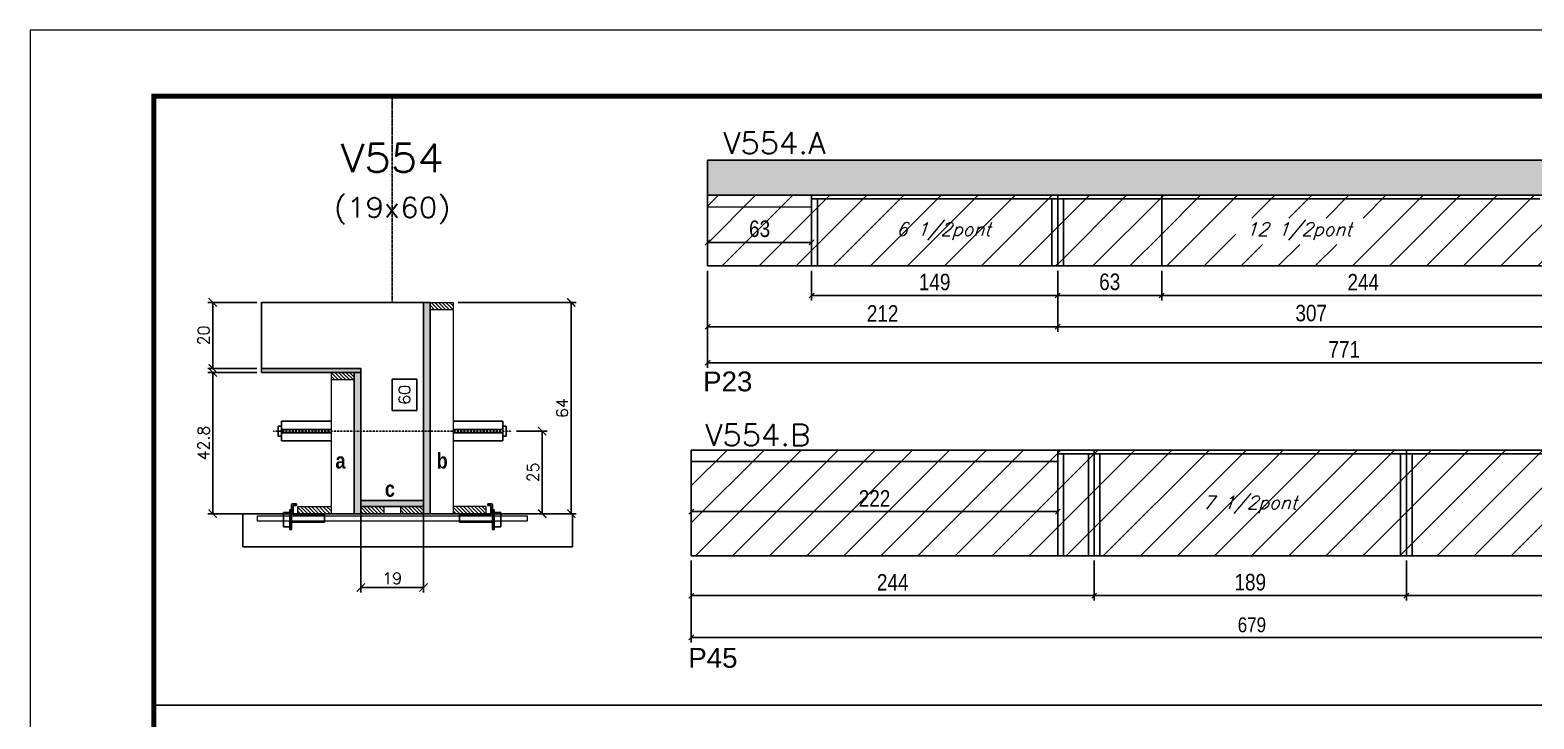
# Model space of a CAD drawing. Extents: x -21493 to -15213, y -12134 to 11887.
# Drawn here: x -16738 to -15828, y -2313 to -1896 of the extents above; entities that cross this region are included whole.
import ezdxf
from ezdxf.enums import TextEntityAlignment as Align

# ---------------------------------------------------------------- set-up
doc = ezdxf.new("R2010")
doc.units = 0
doc.linetypes.add('DASHED', pattern=[0.75, 0.5, -0.25])
doc.linetypes.add('HIDDEN', pattern=[0.375, 0.25, -0.125])
for name, color, linetype in [('5', 5, 'Continuous'), ('barrote', 251, 'Continuous'), ('COTA', 241, 'Continuous'), ('Cota Seção (2x)', 4, 'Continuous'), ('detalhes', 4, 'Continuous'), ('Painéis', 200, 'Continuous'), ('presilha', 1, 'Continuous'), ('Reaproveitamento', 251, 'Continuous'), ('SARR_2.2x7', 40, 'Continuous'), ('SARR_3.5x7', 81, 'Continuous'), ('TENSOR', 3, 'Continuous'), ('texto', 7, 'Continuous'), ('Texto de Titulo', 7, 'Continuous'), ('Texto Qtd Sarr', 242, 'Continuous')]:
    doc.layers.add(name, color=color, linetype=linetype)
for name, color, linetype, lineweight in [('CONCRETO', 251, 'Continuous', 25), ('Folhas', 255, 'Continuous', 9), ('Hachura', 251, 'Continuous', 9), ('Madeira', 126, 'Continuous', 18), ('Sarr 2.2x7', 40, 'Continuous', 9), ('SARRAFO DE PRESSAO', 251, 'DASHED', 9), ('SCO-___-LAJ', 2, 'Continuous', 0), ('Texto Seção', 7, 'Continuous', 15)]:
    doc.layers.add(name, color=color, linetype=linetype, lineweight=lineweight)
doc.styles.add('COTA TECNICA', font='techl___.ttf', dxfattribs={"height": 10})
doc.styles.add('COTA TECNICA-50', font='techl___.ttf', dxfattribs={"height": 9})
doc.styles.add('REGUA-120', font='ROMANS.shx', dxfattribs={"height": 15})
doc.styles.add('Romans', font='romans.shx')
doc.styles.get("Standard").update_dxf_attribs({"font": 'arial.ttf'})
doc.styles.add('TECNICA', font='techb___.ttf', dxfattribs={"height": 10})
doc.dimstyles.new('COTA PAINEL-50', dxfattribs={"dimtxt": 9, "dimasz": 3, "dimexe": 3, "dimexo": 3, "dimgap": 3, "dimtad": 1, "dimdec": 1, "dimzin": 12, "dimdsep": 46, "dimtxsty": 'COTA TECNICA-50', "dimblk1": 'OBLIQUE', "dimblk2": 'OBLIQUE', "dimsah": 1, "dimcen": 0.9, "dimclrd": 4, "dimclre": 4, "dimclrt": 240, "dimadec": 1, "dimazin": 3, "dimtfac": 1, "dimtdec": 1, "dimtmove": 0, "dimatfit": 3, "dimfxl": 1, "dimtolj": 1, "dimtzin": 12, "dimarcsym": 0})
doc.dimstyles.new('Cota Seção (2x)', dxfattribs={"dimtxt": 7, "dimasz": 5, "dimexe": 3, "dimexo": 3, "dimgap": 2, "dimtad": 3, "dimdec": 1, "dimlfac": 0.5, "dimzin": 12, "dimdsep": 46, "dimtxsty": 'Romans', "dimblk": 'ARCHTICK', "dimcen": 0, "dimclrd": 4, "dimclre": 4, "dimclrt": 1, "dimadec": 1, "dimazin": 3, "dimtfac": 1, "dimtdec": 1, "dimtmove": 0, "dimatfit": 3, "dimldrblk": 'OBLIQUE', "dimfxl": 1, "dimtolj": 1, "dimtzin": 12, "dimarcsym": 0})
doc.dimstyles.new('Cota Seção interna', dxfattribs={"dimtxt": 7, "dimasz": 6, "dimexe": 0.18, "dimexo": 2, "dimgap": -4, "dimtad": 3, "dimdec": 1, "dimlfac": 0.5, "dimzin": 12, "dimdsep": 46, "dimtxsty": 'Romans', "dimblk": 'ARCHTICK', "dimcen": 0.09, "dimse1": 1, "dimse2": 1, "dimsd1": 1, "dimsd2": 1, "dimclrd": 180, "dimclre": 5, "dimclrt": 1, "dimadec": 0, "dimazin": 3, "dimtfac": 1, "dimtdec": 1, "dimtofl": 0, "dimtmove": 0, "dimatfit": 3, "dimldrblk": 'ARCHTICK', "dimfxl": 1, "dimtolj": 1, "dimtzin": 0, "dimarcsym": 0})
doc.dimstyles.new('PAINEL', dxfattribs={"dimtxt": 10, "dimasz": 3, "dimexe": 3, "dimexo": 3, "dimgap": 3, "dimtad": 1, "dimdec": 1, "dimzin": 12, "dimdsep": 46, "dimtxsty": 'COTA TECNICA', "dimblk1": 'OBLIQUE', "dimblk2": 'OBLIQUE', "dimsah": 1, "dimcen": 0.9, "dimclrd": 4, "dimclre": 4, "dimclrt": 240, "dimadec": 1, "dimazin": 3, "dimtfac": 1, "dimtdec": 1, "dimtmove": 0, "dimatfit": 3, "dimfxl": 1, "dimtolj": 1, "dimtzin": 12, "dimarcsym": 0})
pattern_1 = [(315, (6418.4356, -10418.3109), (1.12253202, 1.12253202), [])]
pattern_2 = [(45, (-147508.186, -33681.225), (-11.2253202, 11.2253202), [])]
pattern_3 = [(45, (-147486.087, -33661.422), (-11.2253202, 11.2253202), [])]

# ---------------------------------------------------------------- blocks, each defined once
blk = doc.blocks.new('_ArchTick')
at = {"color": 0, "linetype": 'ByBlock', "const_width": 0.15}
blk.add_lwpolyline([(-0.5, -0.5), (0.5, 0.5)], dxfattribs=at)
blk = doc.blocks.new('*D484')
at = {"layer": 'COTA', "color": 4, "lineweight": -2, "transparency": 16777216}
for p, q in [((-16601.18, -2103.07), (-16630.83, -2103.07)), ((-16627.83, -2188.67), (-16627.83, -2103.07)), ((-16579.18, -2188.67), (-16630.83, -2188.67))]:
    blk.add_line(p, q, dxfattribs=at)
at = {"layer": 'Defpoints', "color": 0, "transparency": 16777216}
for p in [(-16627.83, -2103.07), (-16598.18, -2103.07), (-16576.18, -2188.67)]:
    blk.add_point(p, dxfattribs=at)
at = {"layer": 'COTA', "color": 4, "lineweight": -2, "transparency": 16777216, "xscale": 5, "yscale": 5, "zscale": 5}
for p, rotation in [((-16627.83, -2103.07), 90), ((-16627.83, -2188.67), 270)]:
    blk.add_blockref('_ArchTick', p, dxfattribs=dict(at, rotation=rotation))
at = {"layer": 'COTA', "color": 1, "transparency": 16777216, "insert": (-16633.33, -2145.87), "char_height": 7, "attachment_point": 5, "rotation": 90, "style": 'Romans'}
blk.add_mtext('\\A1;42.8', dxfattribs=at)
blk = doc.blocks.new('_Oblique')
at = {"color": 0, "linetype": 'ByBlock', "lineweight": -2}
blk.add_line((-0.5, -0.5), (0.5, 0.5), dxfattribs=at)
blk = doc.blocks.new('*D485')
at = {"layer": 'COTA', "color": 4, "lineweight": -2, "transparency": 16777216}
for p, q in [((-16601.18, -2060.67), (-16630.83, -2060.67)), ((-16627.83, -2060.67), (-16627.83, -2100.67)), ((-16601.18, -2100.67), (-16630.83, -2100.67))]:
    blk.add_line(p, q, dxfattribs=at)
at = {"layer": 'Defpoints', "color": 0, "transparency": 16777216}
for p in [(-16598.18, -2060.67), (-16627.83, -2100.67), (-16598.18, -2100.67)]:
    blk.add_point(p, dxfattribs=at)
at = {"layer": 'COTA', "color": 4, "lineweight": -2, "transparency": 16777216, "xscale": 5, "yscale": 5, "zscale": 5}
for p, rotation in [((-16627.83, -2060.67), 90), ((-16627.83, -2100.67), 270)]:
    blk.add_blockref('_ArchTick', p, dxfattribs=dict(at, rotation=rotation))
at = {"layer": 'COTA', "color": 1, "transparency": 16777216, "insert": (-16633.33, -2080.67), "char_height": 7, "attachment_point": 5, "rotation": 90, "style": 'Romans'}
blk.add_mtext('\\A1;20', dxfattribs=at)
blk = doc.blocks.new('*D486')
at = {"layer": 'COTA', "color": 4, "lineweight": -2, "transparency": 16777216}
for p, q in [((-16479.19, -2060.67), (-16407.71, -2060.67)), ((-16410.71, -2188.67), (-16410.71, -2060.67)), ((-16459.18, -2188.67), (-16407.71, -2188.67))]:
    blk.add_line(p, q, dxfattribs=at)
at = {"layer": 'Defpoints', "color": 0, "transparency": 16777216}
for p in [(-16482.19, -2060.67), (-16410.71, -2060.67), (-16462.18, -2188.67)]:
    blk.add_point(p, dxfattribs=at)
at = {"layer": 'COTA', "color": 4, "lineweight": -2, "transparency": 16777216, "xscale": 5, "yscale": 5, "zscale": 5}
for p, rotation in [((-16410.71, -2060.67), 90), ((-16410.71, -2188.67), 270)]:
    blk.add_blockref('_ArchTick', p, dxfattribs=dict(at, rotation=rotation))
at = {"layer": 'COTA', "color": 1, "transparency": 16777216, "insert": (-16416.21, -2124.67), "char_height": 7, "attachment_point": 5, "rotation": 90, "style": 'Romans'}
blk.add_mtext('\\A1;64', dxfattribs=at)
blk = doc.blocks.new('*D487')
at = {"layer": 'Cota Seção (2x)', "color": 180, "lineweight": -2, "transparency": 16777216}
for p, q in [((-16504.18, -2107.17), (-16519.18, -2107.17)), ((-16519.18, -2107.17), (-16519.18, -2126.17)), ((-16504.18, -2126.17), (-16504.18, -2107.17)), ((-16519.18, -2126.17), (-16504.18, -2126.17))]:
    blk.add_line(p, q, dxfattribs=at)
at = {"layer": 'Defpoints', "color": 0, "transparency": 16777216}
for p in [(-16500.19, -2060.67), (-16500.18, -2060.67), (-16500.18, -2180.67)]:
    blk.add_point(p, dxfattribs=at)
at = {"layer": 'Cota Seção (2x)', "color": 1, "transparency": 16777216, "insert": (-16511.68, -2116.67), "char_height": 7, "attachment_point": 5, "rotation": 90, "style": 'Romans'}
blk.add_mtext('\\A1;60', dxfattribs=at)
blk = doc.blocks.new('titulo1')
at = {"layer": 'Defpoints', "color": 252, "linetype": 'HIDDEN', "ltscale": 2}
blk.add_line((0, 0), (0, 125), dxfattribs=at)
at = {"layer": 'Defpoints', "style": 'Romans', "oblique": 15}
blk.add_attdef('FOLHA', text='', height=10, dxfattribs=at).set_placement((0, 15.58), align=Align.MIDDLE_CENTER)
at = {"layer": 'Texto Qtd Sarr', "color": 3, "style": 'Romans', "oblique": 15}
for tag, height, p in [('TITULO', 17, (0, 71.45)), ('SEÇÃO', 12, (0, 41.55))]:
    blk.add_attdef(tag, text='', height=height, dxfattribs=at).set_placement(p, align=Align.MIDDLE_CENTER)
blk = doc.blocks.new('PRESILHA METÁLICA 1')
at = {"layer": 'presilha'}
for p, q in [((6, 15.5), (7.5, 15.5)), ((6, -2.5), (6, 15.5)), ((7.5, 10.6), (7.5, 19.9)), ((7.5, 15.5), (7.5, -2.5)), ((12, 21), (8.6, 21)), ((9, 11.6), (9, 18.9)), ((12, 19.5), (9.6, 19.5)), ((12, 21), (12, 19.5)), ((0, 13), (6, 13)), ((0, 13), (0, 0)), ((6, 0), (0, 0)), ((6, 13), (6, 0)), ((37.5, 4.1), (7.5, 4.1)), ((37.5, 11), (9.6, 11)), ((37.5, 11), (37.5, 4.1)), ((7.5, -2.5), (6, -2.5))]:
    blk.add_line(p, q, dxfattribs=at)
for centre, radius, start, end in [((8.6, 19.9), 1.14, 90, 180), ((9.6, 18.9), 0.57, 90, 180), ((9.6, 11.6), 0.57, 180, 270)]:
    blk.add_arc(centre, radius, start, end, dxfattribs=at)
blk = doc.blocks.new('*D488')
at = {"layer": 'COTA', "color": 4, "lineweight": -2, "transparency": 16777216}
for p, q in [((-16538.18, -2187.27), (-16538.18, -2236.39)), ((-16500.18, -2187.27), (-16500.18, -2236.39)), ((-16538.18, -2233.39), (-16500.18, -2233.39))]:
    blk.add_line(p, q, dxfattribs=at)
at = {"layer": 'Defpoints', "color": 0, "transparency": 16777216}
for p in [(-16538.18, -2184.27), (-16500.18, -2184.27), (-16500.18, -2233.39)]:
    blk.add_point(p, dxfattribs=at)
at = {"layer": 'COTA', "color": 4, "lineweight": -2, "transparency": 16777216, "xscale": 5, "yscale": 5, "zscale": 5, "rotation": 180}
blk.add_blockref('_ArchTick', (-16538.18, -2233.39), dxfattribs=at)
at = {"layer": 'COTA', "color": 4, "lineweight": -2, "transparency": 16777216, "xscale": 5, "yscale": 5, "zscale": 5}
blk.add_blockref('_ArchTick', (-16500.18, -2233.39), dxfattribs=at)
at = {"layer": 'COTA', "color": 1, "transparency": 16777216, "insert": (-16519.18, -2227.89), "char_height": 7, "attachment_point": 5, "style": 'Romans'}
blk.add_mtext('\\A1;19', dxfattribs=at)
blk = doc.blocks.new('*D1081')
at = {"layer": 'COTA', "color": 4, "linetype": 'ByBlock', "lineweight": -2, "transparency": 16777216}
for p, q in [((-16328.18, -2041.59), (-16328.18, -2078.4)), ((-16116.18, -2041.59), (-16116.18, -2078.4)), ((-16328.18, -2075.4), (-16116.18, -2075.4))]:
    blk.add_line(p, q, dxfattribs=at)
at = {"layer": 'Defpoints', "color": 0, "linetype": 'ByBlock', "transparency": 16777216}
for p in [(-16328.18, -2038.59), (-16116.18, -2038.59), (-16116.18, -2075.4)]:
    blk.add_point(p, dxfattribs=at)
at = {"layer": 'COTA', "color": 4, "linetype": 'ByBlock', "lineweight": -2, "transparency": 16777216, "xscale": 3, "yscale": 3, "zscale": 3, "rotation": 180}
blk.add_blockref('_Oblique', (-16328.18, -2075.4), dxfattribs=at)
at = {"layer": 'COTA', "color": 4, "linetype": 'ByBlock', "lineweight": -2, "transparency": 16777216, "xscale": 3, "yscale": 3, "zscale": 3}
blk.add_blockref('_Oblique', (-16116.18, -2075.4), dxfattribs=at)
at = {"layer": 'COTA', "color": 240, "linetype": 'ByBlock', "transparency": 16777216, "insert": (-16222.18, -2067.34), "char_height": 10, "attachment_point": 5, "style": 'COTA TECNICA'}
blk.add_mtext('\\A1;212', dxfattribs=at)
blk = doc.blocks.new('*D489')
at = {"layer": 'COTA', "color": 4, "linetype": 'ByBlock', "lineweight": -2, "transparency": 16777216}
for p, q in [((-16116.18, -2041.59), (-16116.18, -2059.48)), ((-16053.16, -2041.59), (-16053.16, -2059.48)), ((-16116.18, -2056.48), (-16053.16, -2056.48))]:
    blk.add_line(p, q, dxfattribs=at)
at = {"layer": 'Defpoints', "color": 0, "linetype": 'ByBlock', "transparency": 16777216}
for p in [(-16116.18, -2038.59), (-16053.16, -2038.59), (-16053.16, -2056.48)]:
    blk.add_point(p, dxfattribs=at)
at = {"layer": 'COTA', "color": 4, "linetype": 'ByBlock', "lineweight": -2, "transparency": 16777216, "xscale": 3, "yscale": 3, "zscale": 3, "rotation": 180}
blk.add_blockref('_Oblique', (-16116.18, -2056.48), dxfattribs=at)
at = {"layer": 'COTA', "color": 4, "linetype": 'ByBlock', "lineweight": -2, "transparency": 16777216, "xscale": 3, "yscale": 3, "zscale": 3}
blk.add_blockref('_Oblique', (-16053.16, -2056.48), dxfattribs=at)
at = {"layer": 'COTA', "color": 240, "linetype": 'ByBlock', "transparency": 16777216, "insert": (-16084.67, -2048.26), "char_height": 10, "attachment_point": 5, "style": 'COTA TECNICA'}
blk.add_mtext('\\A1;63', dxfattribs=at)
blk = doc.blocks.new('*D490')
at = {"layer": 'COTA', "color": 4, "linetype": 'ByBlock', "lineweight": -2, "transparency": 16777216}
for p, q in [((-16053.16, -2041.59), (-16053.16, -2059.48)), ((-15809.16, -2041.59), (-15809.16, -2059.48)), ((-16053.16, -2056.48), (-15809.16, -2056.48))]:
    blk.add_line(p, q, dxfattribs=at)
at = {"layer": 'Defpoints', "color": 0, "linetype": 'ByBlock', "transparency": 16777216}
for p in [(-16053.16, -2038.59), (-15809.16, -2038.59), (-15809.16, -2056.48)]:
    blk.add_point(p, dxfattribs=at)
at = {"layer": 'COTA', "color": 4, "linetype": 'ByBlock', "lineweight": -2, "transparency": 16777216, "xscale": 3, "yscale": 3, "zscale": 3, "rotation": 180}
blk.add_blockref('_Oblique', (-16053.16, -2056.48), dxfattribs=at)
at = {"layer": 'COTA', "color": 4, "linetype": 'ByBlock', "lineweight": -2, "transparency": 16777216, "xscale": 3, "yscale": 3, "zscale": 3}
blk.add_blockref('_Oblique', (-15809.16, -2056.48), dxfattribs=at)
at = {"layer": 'COTA', "color": 240, "linetype": 'ByBlock', "transparency": 16777216, "insert": (-15931.16, -2048.41), "char_height": 10, "attachment_point": 5, "style": 'COTA TECNICA'}
blk.add_mtext('\\A1;244', dxfattribs=at)
blk = doc.blocks.new('*D491')
at = {"layer": 'COTA', "color": 4, "linetype": 'ByBlock', "lineweight": -2, "transparency": 16777216}
for p, q in [((-16338.08, -2217.13), (-16338.08, -2241.34)), ((-16094.08, -2217.13), (-16094.08, -2241.34)), ((-16338.08, -2238.34), (-16094.08, -2238.34))]:
    blk.add_line(p, q, dxfattribs=at)
at = {"layer": 'Defpoints', "color": 0, "linetype": 'ByBlock', "transparency": 16777216}
for p in [(-16338.08, -2214.13), (-16094.08, -2214.13), (-16094.08, -2238.34)]:
    blk.add_point(p, dxfattribs=at)
at = {"layer": 'COTA', "color": 4, "linetype": 'ByBlock', "lineweight": -2, "transparency": 16777216, "xscale": 3, "yscale": 3, "zscale": 3, "rotation": 180}
blk.add_blockref('_Oblique', (-16338.08, -2238.34), dxfattribs=at)
at = {"layer": 'COTA', "color": 4, "linetype": 'ByBlock', "lineweight": -2, "transparency": 16777216, "xscale": 3, "yscale": 3, "zscale": 3}
blk.add_blockref('_Oblique', (-16094.08, -2238.34), dxfattribs=at)
at = {"layer": 'COTA', "color": 240, "linetype": 'ByBlock', "transparency": 16777216, "insert": (-16216.08, -2230.26), "char_height": 10, "attachment_point": 5, "style": 'COTA TECNICA'}
blk.add_mtext('\\A1;244', dxfattribs=at)
blk = doc.blocks.new('*D492')
at = {"layer": 'COTA', "color": 4, "linetype": 'ByBlock', "lineweight": -2, "transparency": 16777216}
for p, q in [((-16094.08, -2217.13), (-16094.08, -2241.34)), ((-15905.06, -2217.13), (-15905.06, -2241.34)), ((-16094.08, -2238.34), (-15905.06, -2238.34))]:
    blk.add_line(p, q, dxfattribs=at)
at = {"layer": 'Defpoints', "color": 0, "linetype": 'ByBlock', "transparency": 16777216}
for p in [(-16094.08, -2214.13), (-15905.06, -2214.13), (-15905.06, -2238.34)]:
    blk.add_point(p, dxfattribs=at)
at = {"layer": 'COTA', "color": 4, "linetype": 'ByBlock', "lineweight": -2, "transparency": 16777216, "xscale": 3, "yscale": 3, "zscale": 3, "rotation": 180}
blk.add_blockref('_Oblique', (-16094.08, -2238.34), dxfattribs=at)
at = {"layer": 'COTA', "color": 4, "linetype": 'ByBlock', "lineweight": -2, "transparency": 16777216, "xscale": 3, "yscale": 3, "zscale": 3}
blk.add_blockref('_Oblique', (-15905.06, -2238.34), dxfattribs=at)
at = {"layer": 'COTA', "color": 240, "linetype": 'ByBlock', "transparency": 16777216, "insert": (-15999.57, -2230.23), "char_height": 10, "attachment_point": 5, "style": 'COTA TECNICA'}
blk.add_mtext('\\A1;189', dxfattribs=at)
blk = doc.blocks.new('*D1083')
at = {"layer": 'COTA', "color": 4, "linetype": 'ByBlock', "lineweight": -2, "transparency": 16777216}
for p, q in [((-15905.06, -2217.13), (-15905.06, -2241.34)), ((-15659.06, -2217.13), (-15659.06, -2241.34)), ((-15905.06, -2238.34), (-15659.06, -2238.34))]:
    blk.add_line(p, q, dxfattribs=at)
at = {"layer": 'Defpoints', "color": 0, "linetype": 'ByBlock', "transparency": 16777216}
for p in [(-15905.06, -2214.13), (-15659.06, -2214.13), (-15659.06, -2238.34)]:
    blk.add_point(p, dxfattribs=at)
at = {"layer": 'COTA', "color": 4, "linetype": 'ByBlock', "lineweight": -2, "transparency": 16777216, "xscale": 3, "yscale": 3, "zscale": 3, "rotation": 180}
blk.add_blockref('_Oblique', (-15905.06, -2238.34), dxfattribs=at)
at = {"layer": 'COTA', "color": 4, "linetype": 'ByBlock', "lineweight": -2, "transparency": 16777216, "xscale": 3, "yscale": 3, "zscale": 3}
blk.add_blockref('_Oblique', (-15659.06, -2238.34), dxfattribs=at)
at = {"layer": 'COTA', "color": 240, "linetype": 'ByBlock', "transparency": 16777216, "insert": (-15782.06, -2230.23), "char_height": 10, "attachment_point": 5, "style": 'COTA TECNICA'}
blk.add_mtext('\\A1;246', dxfattribs=at)
blk = doc.blocks.new('*D1084')
at = {"layer": 'COTA', "color": 4, "linetype": 'ByBlock', "lineweight": -2, "transparency": 16777216}
for p, q in [((-16328.18, -2020.19), (-16328.18, -2027.32)), ((-16265.18, -2020.19), (-16265.18, -2027.32)), ((-16328.18, -2024.32), (-16265.18, -2024.32))]:
    blk.add_line(p, q, dxfattribs=at)
at = {"layer": 'Defpoints', "color": 0, "linetype": 'ByBlock', "transparency": 16777216}
for p in [(-16328.18, -2017.19), (-16265.18, -2017.19), (-16265.18, -2024.32)]:
    blk.add_point(p, dxfattribs=at)
at = {"layer": 'COTA', "color": 4, "linetype": 'ByBlock', "lineweight": -2, "transparency": 16777216, "xscale": 3, "yscale": 3, "zscale": 3, "rotation": 180}
blk.add_blockref('_Oblique', (-16328.18, -2024.32), dxfattribs=at)
at = {"layer": 'COTA', "color": 4, "linetype": 'ByBlock', "lineweight": -2, "transparency": 16777216, "xscale": 3, "yscale": 3, "zscale": 3}
blk.add_blockref('_Oblique', (-16265.18, -2024.32), dxfattribs=at)
at = {"layer": 'COTA', "color": 240, "linetype": 'ByBlock', "transparency": 16777216, "insert": (-16296.68, -2016.11), "char_height": 10, "attachment_point": 5, "style": 'COTA TECNICA'}
blk.add_mtext('\\A1;63', dxfattribs=at)
blk = doc.blocks.new('*D1086')
at = {"layer": 'COTA', "color": 4, "linetype": 'ByBlock', "lineweight": -2, "transparency": 16777216}
for p, q in [((-16338.08, -2185.13), (-16338.08, -2190.42)), ((-16116.08, -2185.13), (-16116.08, -2190.42)), ((-16338.08, -2187.42), (-16116.08, -2187.42))]:
    blk.add_line(p, q, dxfattribs=at)
at = {"layer": 'Defpoints', "color": 0, "linetype": 'ByBlock', "transparency": 16777216}
for p in [(-16338.08, -2182.13), (-16116.08, -2182.13), (-16116.08, -2187.42)]:
    blk.add_point(p, dxfattribs=at)
at = {"layer": 'COTA', "color": 4, "linetype": 'ByBlock', "lineweight": -2, "transparency": 16777216, "xscale": 3, "yscale": 3, "zscale": 3, "rotation": 180}
blk.add_blockref('_Oblique', (-16338.08, -2187.42), dxfattribs=at)
at = {"layer": 'COTA', "color": 4, "linetype": 'ByBlock', "lineweight": -2, "transparency": 16777216, "xscale": 3, "yscale": 3, "zscale": 3}
blk.add_blockref('_Oblique', (-16116.08, -2187.42), dxfattribs=at)
at = {"layer": 'COTA', "color": 240, "linetype": 'ByBlock', "transparency": 16777216, "insert": (-16227.08, -2179.42), "char_height": 10, "attachment_point": 5, "style": 'COTA TECNICA'}
blk.add_mtext('\\A1;222', dxfattribs=at)
blk = doc.blocks.new('*D493')
at = {"layer": 'COTA', "color": 4, "linetype": 'ByBlock', "lineweight": -2, "transparency": 16777216}
for p, q in [((-16328.18, -2041.59), (-16328.18, -2100.22)), ((-15557.16, -2041.59), (-15557.16, -2100.22)), ((-16328.18, -2097.22), (-15557.16, -2097.22))]:
    blk.add_line(p, q, dxfattribs=at)
at = {"layer": 'Defpoints', "color": 0, "linetype": 'ByBlock', "transparency": 16777216}
for p in [(-16328.18, -2038.59), (-15557.16, -2038.59), (-15557.16, -2097.22)]:
    blk.add_point(p, dxfattribs=at)
at = {"layer": 'COTA', "color": 4, "linetype": 'ByBlock', "lineweight": -2, "transparency": 16777216, "xscale": 3, "yscale": 3, "zscale": 3, "rotation": 180}
blk.add_blockref('_Oblique', (-16328.18, -2097.22), dxfattribs=at)
at = {"layer": 'COTA', "color": 4, "linetype": 'ByBlock', "lineweight": -2, "transparency": 16777216, "xscale": 3, "yscale": 3, "zscale": 3}
blk.add_blockref('_Oblique', (-15557.16, -2097.22), dxfattribs=at)
at = {"layer": 'COTA', "color": 240, "linetype": 'ByBlock', "transparency": 16777216, "insert": (-15942.67, -2089.15), "char_height": 10, "attachment_point": 5, "style": 'COTA TECNICA'}
blk.add_mtext('\\A1;771', dxfattribs=at)
blk = doc.blocks.new('*D494')
at = {"layer": 'COTA', "color": 4, "lineweight": -2, "transparency": 16777216}
for p, q in [((-16443.88, -2138.62), (-16425.33, -2138.62)), ((-16428.33, -2138.62), (-16428.33, -2188.67)), ((-16443.88, -2188.67), (-16425.33, -2188.67))]:
    blk.add_line(p, q, dxfattribs=at)
at = {"layer": 'Defpoints', "color": 0, "transparency": 16777216}
for p in [(-16446.88, -2138.62), (-16446.88, -2188.67), (-16428.33, -2188.67)]:
    blk.add_point(p, dxfattribs=at)
at = {"layer": 'COTA', "color": 4, "lineweight": -2, "transparency": 16777216, "xscale": 5, "yscale": 5, "zscale": 5}
for p, rotation in [((-16428.33, -2138.62), 90), ((-16428.33, -2188.67), 270)]:
    blk.add_blockref('_ArchTick', p, dxfattribs=dict(at, rotation=rotation))
at = {"layer": 'COTA', "color": 1, "transparency": 16777216, "insert": (-16433.83, -2163.64), "char_height": 7, "attachment_point": 5, "rotation": 90, "style": 'Romans'}
blk.add_mtext('\\A1;25', dxfattribs=at)
blk = doc.blocks.new('*D1087')
at = {"layer": 'COTA', "color": 4, "linetype": 'ByBlock', "lineweight": -2, "transparency": 16777216}
for p, q in [((-16338.08, -2217.13), (-16338.08, -2266.67)), ((-15659.06, -2217.13), (-15659.06, -2266.67)), ((-16338.08, -2263.67), (-15659.06, -2263.67))]:
    blk.add_line(p, q, dxfattribs=at)
at = {"layer": 'Defpoints', "color": 0, "linetype": 'ByBlock', "transparency": 16777216}
for p in [(-16338.08, -2214.13), (-15659.06, -2214.13), (-15659.06, -2263.67)]:
    blk.add_point(p, dxfattribs=at)
at = {"layer": 'COTA', "color": 4, "linetype": 'ByBlock', "lineweight": -2, "transparency": 16777216, "xscale": 3, "yscale": 3, "zscale": 3, "rotation": 180}
blk.add_blockref('_Oblique', (-16338.08, -2263.67), dxfattribs=at)
at = {"layer": 'COTA', "color": 4, "linetype": 'ByBlock', "lineweight": -2, "transparency": 16777216, "xscale": 3, "yscale": 3, "zscale": 3}
blk.add_blockref('_Oblique', (-15659.06, -2263.67), dxfattribs=at)
at = {"layer": 'COTA', "color": 240, "linetype": 'ByBlock', "transparency": 16777216, "insert": (-15998.57, -2256.05), "char_height": 9, "attachment_point": 5, "style": 'COTA TECNICA-50'}
blk.add_mtext('\\A1;679', dxfattribs=at)
blk = doc.blocks.new('*D1092')
at = {"layer": 'COTA', "color": 4, "lineweight": -2, "ltscale": 25, "transparency": 16777216}
for p, q in [((-16265.18, -2041.59), (-16265.18, -2059.48)), ((-16116.18, -2041.59), (-16116.18, -2059.48)), ((-16265.18, -2056.48), (-16116.18, -2056.48))]:
    blk.add_line(p, q, dxfattribs=at)
at = {"layer": 'Defpoints', "color": 0, "ltscale": 25, "transparency": 16777216}
for p in [(-16265.18, -2038.59), (-16116.18, -2038.59), (-16116.18, -2056.48)]:
    blk.add_point(p, dxfattribs=at)
at = {"layer": 'COTA', "color": 4, "lineweight": -2, "ltscale": 25, "transparency": 16777216, "xscale": 3, "yscale": 3, "zscale": 3, "rotation": 180}
blk.add_blockref('_Oblique', (-16265.18, -2056.48), dxfattribs=at)
at = {"layer": 'COTA', "color": 4, "lineweight": -2, "ltscale": 25, "transparency": 16777216, "xscale": 3, "yscale": 3, "zscale": 3}
blk.add_blockref('_Oblique', (-16116.18, -2056.48), dxfattribs=at)
at = {"layer": 'COTA', "color": 240, "ltscale": 25, "transparency": 16777216, "insert": (-16190.68, -2048.38), "char_height": 10, "attachment_point": 5, "style": 'COTA TECNICA'}
blk.add_mtext('\\A1;149', dxfattribs=at)
blk = doc.blocks.new('*D1106')
at = {"layer": 'COTA', "color": 4, "lineweight": -2, "ltscale": 25, "transparency": 16777216}
for p, q in [((-16116.18, -2041.59), (-16116.18, -2078.4)), ((-15809.16, -2041.59), (-15809.16, -2078.4)), ((-15809.16, -2075.4), (-16116.18, -2075.4))]:
    blk.add_line(p, q, dxfattribs=at)
at = {"layer": 'Defpoints', "color": 0, "ltscale": 25, "transparency": 16777216}
for p in [(-16116.18, -2038.59), (-15809.16, -2038.59), (-16116.18, -2075.4)]:
    blk.add_point(p, dxfattribs=at)
at = {"layer": 'COTA', "color": 4, "lineweight": -2, "ltscale": 25, "transparency": 16777216, "xscale": 3, "yscale": 3, "zscale": 3, "rotation": 180}
blk.add_blockref('_Oblique', (-16116.18, -2075.4), dxfattribs=at)
at = {"layer": 'COTA', "color": 4, "lineweight": -2, "ltscale": 25, "transparency": 16777216, "xscale": 3, "yscale": 3, "zscale": 3}
blk.add_blockref('_Oblique', (-15809.16, -2075.4), dxfattribs=at)
at = {"layer": 'COTA', "color": 240, "ltscale": 25, "transparency": 16777216, "insert": (-15962.67, -2067.18), "char_height": 10, "attachment_point": 5, "style": 'COTA TECNICA'}
blk.add_mtext('\\A1;307', dxfattribs=at)
blk = doc.blocks.new('9999999999')
at = {"layer": 'Folhas'}
blk.add_lwpolyline([(98138.98, 34190.21), (99623.98, 34190.21), (99623.98, 35240.21), (98138.98, 35240.21)], close=True, dxfattribs=at)
at = {"layer": 'Folhas', "color": 30, "const_width": 3}
blk.add_lwpolyline([(98213.98, 34230.21), (99583.98, 34230.21), (99583.98, 35200.21), (98213.98, 35200.21)], close=True, dxfattribs=at)

msp = doc.modelspace()

# ---------------------------------------------------------------- hatches: boundary and pattern name
at = {"layer": 'COTA', "linetype": 'ByBlock'}
h = msp.add_hatch(dxfattribs=at)
h.set_pattern_fill('AR-CONC', color=256, scale=0.03)
h.set_pattern_definition([(50, (-207804.8693, -34909.878), (5.46554007, -0.47817257), [0.5715, -6.2865]), (355, (-207804.8693, -34909.878), (-1.05730264, 5.73170536), [0.4572, -5.02921753]), (100.4514447, (-207804.414, -34909.9177), (4.40823741, 5.25353256), [0.48570026, -5.34270734]), (46.1842, (-207804.869, -34908.354), (8.13237123, -1.26126984), [0.85725, -9.42975]), (96.6355576, (-207804.192, -34908.459), (7.12212402, 7.42278374), [0.7285507, -8.01406824]), (351.184151, (-207804.869, -34908.354), (7.12212402, 7.42278374), [0.685799, -7.54379196]), (21, (-207804.1073, -34908.735), (4.54843174, -3.06795595), [0.5715, -6.2865]), (326, (-207804.1073, -34908.735), (1.85406085, 5.52563898), [0.4572, -5.0292]), (71.451445, (-207803.7283, -34908.9905), (6.40249258, 2.45768307), [0.48570026, -5.34269813]), (37.5, (-207804.8693, -34909.8778), (0.092658098, 2.536651166), [0, -4.96824, 0, -5.1054, 0, -5.04825]), (7.5, (-207804.8693, -34909.8778), (2.004589875, 3.005417245), [0, -2.91084, 0, -4.85394, 0, -1.92405]), (327.5, (-207806.5686, -34909.8778), (4.067717855, -0.17186232), [0, -1.905, 0, -5.9436, 0, -7.8867]), (317.5, (-207807.3306, -34909.878), (4.44387544, 0.76279473), [0, -2.4765, 0, -3.94716, 0, -5.6007])])
h.paths.add_polyline_path([(-15557.16, -1974.59), (-16328.18, -1974.59), (-16328.18, -1995.79), (-15557.16, -1995.79)])
at = {"layer": 'Hachura'}
h = msp.add_hatch(color=256, dxfattribs=at)
h.dxf.hatch_style = 1
h.paths.add_polyline_path([(-16496.19, -2060.67), (-16500.19, -2060.67), (-16500.18, -2188.67), (-16496.18, -2188.67)])
h = msp.add_hatch(dxfattribs=at)
h.set_pattern_fill('ANSI31', color=256, scale=0.5, angle=270, style=0)
h.set_pattern_definition([(315, (6418.4453, -10368.3109), (1.12253202, 1.12253202), [])])
h.paths.add_polyline_path([(-16496.19, -2065.07), (-16496.19, -2060.67), (-16482.19, -2060.67), (-16482.19, -2065.07)])
h = msp.add_hatch(color=256, dxfattribs=at)
h.dxf.hatch_style = 1
h.paths.add_polyline_path([(-16598.18, -2103.07), (-16598.18, -2100.67), (-16538.18, -2100.67), (-16538.18, -2103.07)])
h = msp.add_hatch(dxfattribs=at)
h.set_pattern_fill('ANSI31', color=256, scale=0.5, angle=270, style=0)
h.set_pattern_definition([(315, (6418.4356, -10410.7109), (1.12253202, 1.12253202), [])])
h.paths.add_polyline_path([(-16542.18, -2107.47), (-16542.18, -2103.07), (-16556.18, -2103.07), (-16556.18, -2107.47)])
h = msp.add_hatch(color=256, dxfattribs=at)
h.dxf.hatch_style = 1
h.paths.add_polyline_path([(-16542.18, -2103.07), (-16538.18, -2103.07), (-16538.18, -2188.67), (-16542.18, -2188.67)])
h = msp.add_hatch(dxfattribs=at)
h.set_pattern_fill('ANSI31', color=256, scale=0.5, angle=270, style=0)
h.set_pattern_definition(pattern_1)
h.paths.add_polyline_path([(-16576.18, -2188.67), (-16576.18, -2184.27), (-16556.18, -2184.27), (-16556.18, -2188.67)])
h = msp.add_hatch(color=256, dxfattribs=at)
h.dxf.hatch_style = 1
h.paths.add_polyline_path([(-16538.18, -2184.27), (-16538.18, -2180.67), (-16500.18, -2180.67), (-16500.18, -2184.27)])
h = msp.add_hatch(dxfattribs=at)
h.set_pattern_fill('ANSI31', color=256, scale=0.5, angle=270, style=0)
h.set_pattern_definition(pattern_1)
h.paths.add_polyline_path([(-16538.18, -2188.67), (-16538.18, -2184.27), (-16524.18, -2184.27), (-16524.18, -2188.67)])
h = msp.add_hatch(dxfattribs=at)
h.set_pattern_fill('ANSI31', color=256, scale=0.5, angle=270, style=0)
h.set_pattern_definition(pattern_1)
h.paths.add_polyline_path([(-16500.18, -2188.67), (-16500.18, -2184.27), (-16514.18, -2184.27), (-16514.18, -2188.67)])
h = msp.add_hatch(dxfattribs=at)
h.set_pattern_fill('ANSI31', color=256, scale=0.5, angle=270, style=0)
h.set_pattern_definition(pattern_1)
h.paths.add_polyline_path([(-16462.18, -2188.67), (-16462.18, -2184.27), (-16482.18, -2184.27), (-16482.18, -2188.67)])
at = {"layer": 'Reaproveitamento', "linetype": 'ByBlock'}
h = msp.add_hatch(dxfattribs=at)
h.set_pattern_fill('ANSI31', color=256, scale=5)
h.set_pattern_definition(pattern_2)
h.paths.add_polyline_path([(-16328.18, -1995.79), (-16328.18, -2038.59), (-16116.18, -2038.59), (-16116.18, -1995.79)])
h.paths.add_polyline_path([(-16221.65, -2025.58), (-16154.41, -2025.58), (-16148.91, -2009.61), (-16216.15, -2009.61)], flags=24)
h = msp.add_hatch(dxfattribs=at)
h.set_pattern_fill('ANSI31', color=256, scale=5)
h.set_pattern_definition(pattern_2)
h.paths.add_polyline_path([(-16053.16, -2038.59), (-16053.16, -1995.79), (-16116.18, -1995.79), (-16116.18, -2038.59)])
h = msp.add_hatch(dxfattribs=at)
h.set_pattern_fill('ANSI31', color=256, scale=5)
h.set_pattern_definition(pattern_2)
h.paths.add_polyline_path([(-15557.16, -2038.59), (-15557.16, -1995.79), (-16053.16, -1995.79), (-16053.16, -2038.59)])
h.paths.add_polyline_path([(-16010.47, -2025.58), (-15936.37, -2025.58), (-15930.87, -2009.61), (-16004.97, -2009.61)], flags=16)
h = msp.add_hatch(dxfattribs=at)
h.set_pattern_fill('ANSI31', color=256, scale=5)
h.set_pattern_definition(pattern_3)
h.paths.add_polyline_path([(-16338.08, -2150.13), (-16338.08, -2214.13), (-16094.08, -2214.13), (-16094.08, -2150.13)])
h = msp.add_hatch(dxfattribs=at)
h.set_pattern_fill('ANSI31', color=256, scale=5)
h.set_pattern_definition(pattern_3)
h.paths.add_polyline_path([(-16094.08, -2150.13), (-16094.08, -2214.13), (-15905.06, -2214.13), (-15905.06, -2150.13)])
h.paths.add_polyline_path([(-16036.71, -2191.21), (-15969.09, -2191.21), (-15963.59, -2175.24), (-16031.21, -2175.24)], flags=24)
h = msp.add_hatch(dxfattribs=at)
h.set_pattern_fill('ANSI31', color=256, scale=5)
h.set_pattern_definition(pattern_3)
h.paths.add_polyline_path([(-15905.06, -2150.13), (-15905.06, -2214.13), (-15661.06, -2214.13), (-15661.06, -2150.13)])
h.paths.add_polyline_path([(-15831.55, -2190.61), (-15763.93, -2190.61), (-15758.43, -2174.64), (-15826.05, -2174.64)], flags=24)

# ---------------------------------------------------------------- linework, layer by layer
at = {"ltscale": 3}
for p, q in [((-16588.18, -2135.62), (-16588.18, -2141.62)), ((-16586.18, -2135.62), (-16588.18, -2135.62)), ((-16586.18, -2132.62), (-16586.18, -2144.62)), ((-16586.18, -2132.62), (-16556.18, -2132.62)), ((-16556.18, -2137.62), (-16586.18, -2137.62)), ((-16556.18, -2139.62), (-16586.18, -2139.62)), ((-16452.19, -2132.62), (-16482.19, -2132.62)), ((-16482.19, -2137.62), (-16452.19, -2137.62)), ((-16482.19, -2139.62), (-16452.19, -2139.62)), ((-16452.19, -2132.62), (-16452.19, -2144.62)), ((-16450.19, -2135.62), (-16452.19, -2135.62)), ((-16450.19, -2135.62), (-16450.19, -2141.62)), ((-16586.18, -2141.62), (-16588.18, -2141.62)), ((-16586.18, -2144.62), (-16556.18, -2144.62)), ((-16452.19, -2144.62), (-16482.19, -2144.62)), ((-16452.19, -2141.62), (-16450.19, -2141.62))]:
    msp.add_line(p, q, dxfattribs=at)
at = {"layer": 'barrote'}
msp.add_lwpolyline([(-16609.64, -2208.67), (-16410.06, -2208.67), (-16410.06, -2188.67), (-16609.64, -2188.67)], close=True, dxfattribs=at)
at = {"layer": 'CONCRETO'}
msp.add_lwpolyline([(-16598.18, -2100.67), (-16598.18, -2060.67), (-16538.18, -2060.67), (-16538.18, -2060.67), (-16500.18, -2060.67), (-16500.18, -2060.67), (-16500.18, -2060.67), (-16500.18, -2180.67), (-16538.18, -2180.67), (-16538.18, -2100.67)], close=True, dxfattribs=at)
at = {"layer": 'COTA', "linetype": 'ByBlock'}
for p, q in [((-16328.18, -1974.59), (-16279.19, -1974.59)), ((-16328.18, -1995.79), (-16328.18, -1974.59)), ((-16279.19, -1974.59), (-15557.16, -1974.59)), ((-15293.41, -2304.68), (-16663.41, -2304.68))]:
    msp.add_line(p, q, dxfattribs=at)
at = {"layer": 'Madeira'}
for points in [[(-16496.19, -2065.07), (-16496.19, -2060.67), (-16482.19, -2060.67), (-16482.19, -2065.07)], [(-16496.19, -2060.67), (-16482.19, -2060.67), (-16482.18, -2188.67), (-16496.18, -2188.67)], [(-16542.18, -2107.47), (-16542.18, -2103.07), (-16556.18, -2103.07), (-16556.18, -2107.47)], [(-16542.18, -2103.07), (-16556.18, -2103.07), (-16556.18, -2188.67), (-16542.18, -2188.67)], [(-16576.18, -2188.67), (-16576.18, -2184.27), (-16556.18, -2184.27), (-16556.18, -2188.67)], [(-16538.18, -2188.67), (-16538.18, -2184.27), (-16524.18, -2184.27), (-16524.18, -2188.67)], [(-16500.18, -2188.67), (-16500.18, -2184.27), (-16514.18, -2184.27), (-16514.18, -2188.67)], [(-16462.18, -2188.67), (-16462.18, -2184.27), (-16482.18, -2184.27), (-16482.18, -2188.67)]]:
    msp.add_lwpolyline(points, close=True, dxfattribs=at)
at = {"layer": 'Painéis', "linetype": 'ByBlock'}
for p, q in [((-16328.18, -2038.59), (-16328.18, -1995.79)), ((-16328.18, -1995.79), (-15557.16, -1995.79)), ((-16116.18, -2038.59), (-16116.18, -1995.79)), ((-16053.16, -2038.59), (-16053.16, -1995.79)), ((-16328.18, -2038.59), (-15557.16, -2038.59)), ((-16338.08, -2214.13), (-16338.08, -2150.13)), ((-16338.08, -2150.13), (-15659.06, -2150.13)), ((-16094.08, -2214.13), (-16094.08, -2150.13)), ((-15905.06, -2214.13), (-15905.06, -2150.13)), ((-16338.08, -2214.13), (-15659.06, -2214.13))]:
    msp.add_line(p, q, dxfattribs=at)
at = {"layer": 'Painéis'}
for points in [[(-16496.19, -2060.67), (-16500.19, -2060.67), (-16500.18, -2188.67), (-16496.18, -2188.67)], [(-16598.18, -2103.07), (-16598.18, -2100.67), (-16538.18, -2100.67), (-16538.18, -2103.07)], [(-16542.18, -2103.07), (-16538.18, -2103.07), (-16538.18, -2188.67), (-16542.18, -2188.67)], [(-16538.18, -2184.27), (-16538.18, -2180.67), (-16500.18, -2180.67), (-16500.18, -2184.27)]]:
    msp.add_lwpolyline(points, close=True, dxfattribs=at)
at = {"layer": 'Sarr 2.2x7'}
msp.add_line((-16328.18, -2002.79), (-16265.18, -2002.79), dxfattribs=at)
at = {"layer": 'SARR_2.2x7', "linetype": 'Continuous', "ltscale": 50}
for p, q in [((-16265.18, -1997.99), (-16116.18, -1997.99)), ((-16116.18, -1997.99), (-15824.16, -1997.99)), ((-16338.08, -2157.13), (-16116.08, -2157.13)), ((-16116.08, -2152.33), (-16116.08, -2150.13)), ((-16116.08, -2152.33), (-16094.08, -2152.33)), ((-16094.08, -2152.33), (-15905.06, -2152.33)), ((-15905.06, -2152.33), (-15676.06, -2152.33))]:
    msp.add_line(p, q, dxfattribs=at)
at = {"layer": 'SARR_3.5x7'}
for p, q in [((-16265.18, -2038.59), (-16265.18, -1995.79)), ((-16261.68, -2038.59), (-16261.68, -1997.99)), ((-16119.68, -2038.59), (-16119.68, -1997.99)), ((-16112.68, -2038.59), (-16112.68, -1997.99)), ((-16116.08, -2214.13), (-16116.08, -2152.33)), ((-16112.58, -2214.13), (-16112.58, -2152.33)), ((-16097.58, -2214.13), (-16097.58, -2152.33)), ((-16090.58, -2214.13), (-16090.58, -2152.33)), ((-15908.56, -2214.13), (-15908.56, -2152.33)), ((-15901.56, -2214.13), (-15901.56, -2152.33))]:
    msp.add_line(p, q, dxfattribs=at)
at = {"layer": 'SCO-___-LAJ', "color": 1}
msp.add_lwpolyline([(-16600.64, -2190), (-16437.37, -2190), (-16437.37, -2193.2), (-16600.64, -2193.2)], close=True, dxfattribs=at)
at = {"layer": 'TENSOR', "linetype": 'HIDDEN', "ltscale": 0.5}
msp.add_line((-16591.18, -2138.62), (-16446.88, -2138.62), dxfattribs=at)

# ---------------------------------------------------------------- block references
at = {"layer": 'presilha', "yscale": 0.6666666666666666, "zscale": 0.6666666666666666}
for p, xscale in [((-16585.05, -2196.63), 0.6666666666666666), ((-16453.32, -2196.63), -0.6666666666666666)]:
    msp.add_blockref('PRESILHA METÁLICA 1', p, dxfattribs=dict(at, xscale=xscale))
at = {"layer": 'SARRAFO DE PRESSAO', "color": 6, "linetype": 'ByBlock'}
msp.add_blockref('9999999999', (-114877.39, -37135.87), dxfattribs=at)
at = {"layer": 'Texto Seção'}
ref = msp.add_blockref('titulo1', (-16519.18, -2060.67), dxfattribs=at)
ref.add_attrib('TITULO', 'V554', dxfattribs={"layer": 'Texto de Titulo', "color": 7, "height": 17, "style": 'Romans', "width": 1.1}).set_placement((-16519.18, -1973.17), align=Align.MIDDLE_CENTER)
ref.add_attrib('SEÇÃO', '(19x60)', dxfattribs={"layer": 'Texto de Titulo', "color": 7, "height": 12, "style": 'Romans', "width": 1.1}).set_placement((-16519.18, -2003.17), align=Align.MIDDLE_CENTER)

# ---------------------------------------------------------------- texts
at = {"layer": '5', "linetype": 'Continuous'}
for s, p in [('P23', (-16330.87, -2114.54)), ('P45', (-16339.85, -2282.02))]:
    msp.add_text(s, height=12, rotation=0.00004, dxfattribs=at).set_placement(p)
at = {"layer": 'detalhes', "style": 'TECNICA'}
for s, p in [('a', (-16553.49, -2161.33)), ('b', (-16492.25, -2161.34)), ('c', (-16523.58, -2178.43))]:
    msp.add_text(s, height=9.6, dxfattribs=at).set_placement(p)
at = {"layer": 'texto', "color": 2, "char_height": 8, "attachment_point": 5, "style": 'Romans'}
for s, insert in [('{\\Q19;\\C256;6 1/2pont}', (-16185.34, -2017.59)), ('{\\Q19;\\C256;12 1/2pont}', (-15970.17, -2017.59)), ('{\\Q19;\\C256;7 1/2pont}', (-15999.84, -2183.23))]:
    msp.add_mtext(s, dxfattribs=dict(at, insert=insert))
at = {"layer": 'Texto Seção', "style": 'REGUA-120', "width": 1.05}
for s, p in [('V554.A', (-16318.8, -1970.62)), ('V554.B', (-16329.7, -2147.51))]:
    msp.add_text(s, height=13, dxfattribs=at).set_placement(p)

# ---------------------------------------------------------------- dimensions: what is measured, and where the dimension line sits
at = {"layer": 'COTA', "linetype": 'ByBlock'}
for base, p1, p2, picture, middle in [((-16265.18, -2024.32), (-16328.18, -2017.19), (-16265.18, -2017.19), '*D1084', (-16296.68, -2016.11)), ((-16116.18, -2075.4), (-16328.18, -2038.59), (-16116.18, -2038.59), '*D1081', (-16222.18, -2067.34)), ((-15557.16, -2097.22), (-16328.18, -2038.59), (-15557.16, -2038.59), '*D493', (-15942.67, -2089.15)), ((-16116.08, -2187.42), (-16338.08, -2182.13), (-16116.08, -2182.13), '*D1086', (-16227.08, -2179.42)), ((-16094.08, -2238.34), (-16338.08, -2214.13), (-16094.08, -2214.13), '*D491', (-16216.08, -2230.26))]:
    dim = msp.add_linear_dim(base=base, p1=p1, p2=p2, dimstyle='PAINEL', dxfattribs=at)
    dim.commit()
    dim.dimension.update_dxf_attribs({"geometry": picture, "text_midpoint": middle})
at = {"layer": 'COTA', "ltscale": 25}
dim = msp.add_linear_dim(base=(-16116.18, -2056.48), p1=(-16265.18, -2038.59), p2=(-16116.18, -2038.59), dimstyle='PAINEL', dxfattribs=at)
dim.commit()
dim.dimension.update_dxf_attribs({"geometry": '*D1092', "text_midpoint": (-16190.68, -2048.38)})
at = {"layer": 'COTA', "linetype": 'ByBlock'}
for base, p1, p2, picture, middle in [((-16053.16, -2056.48), (-16116.18, -2038.59), (-16053.16, -2038.59), '*D489', (-16084.67, -2048.26)), ((-15809.16, -2056.48), (-16053.16, -2038.59), (-15809.16, -2038.59), '*D490', (-15931.16, -2048.41)), ((-15905.06, -2238.34), (-16094.08, -2214.13), (-15905.06, -2214.13), '*D492', (-15999.57, -2230.23)), ((-15659.06, -2238.34), (-15905.06, -2214.13), (-15659.06, -2214.13), '*D1083', (-15782.06, -2230.23))]:
    dim = msp.add_linear_dim(base=base, p1=p1, p2=p2, dimstyle='PAINEL', override={"dimtmove": 1}, dxfattribs=at)
    dim.commit()
    dim.dimension.update_dxf_attribs({"geometry": picture, "text_midpoint": middle})
at = {"layer": 'COTA', "ltscale": 25}
dim = msp.add_linear_dim(base=(-16116.18, -2075.4), p1=(-15809.16, -2038.59), p2=(-16116.18, -2038.59), dimstyle='PAINEL', override={"dimtmove": 1}, dxfattribs=at)
dim.commit()
dim.dimension.update_dxf_attribs({"geometry": '*D1106', "text_midpoint": (-15962.67, -2067.18)})
at = {"layer": 'COTA'}
for base, p1, p2, picture, middle in [((-16627.83, -2100.67), (-16598.18, -2060.67), (-16598.18, -2100.67), '*D485', (-16633.33, -2080.67)), ((-16410.71, -2060.67), (-16462.18, -2188.67), (-16482.19, -2060.67), '*D486', (-16416.21, -2124.67)), ((-16627.83, -2103.07), (-16576.18, -2188.67), (-16598.18, -2103.07), '*D484', (-16633.33, -2145.87)), ((-16428.33, -2188.67), (-16446.88, -2138.62), (-16446.88, -2188.67), '*D494', (-16433.83, -2163.64))]:
    dim = msp.add_linear_dim(base=base, p1=p1, p2=p2, angle=90, dimstyle='Cota Seção (2x)', dxfattribs=at)
    dim.commit()
    dim.dimension.update_dxf_attribs({"geometry": picture, "text_midpoint": middle})
dim = msp.add_linear_dim(base=(-16500.18, -2233.39), p1=(-16538.18, -2184.27), p2=(-16500.18, -2184.27), dimstyle='Cota Seção (2x)', dxfattribs=at)
dim.commit()
dim.dimension.update_dxf_attribs({"geometry": '*D488', "text_midpoint": (-16519.18, -2227.89)})
at = {"layer": 'COTA', "linetype": 'ByBlock'}
dim = msp.add_aligned_dim(p1=(-16338.08, -2214.13), p2=(-15659.06, -2214.13), distance=-49.55, dimstyle='COTA PAINEL-50', override={"dimarcsym": 1}, dxfattribs=at)
dim.commit()
dim.dimension.update_dxf_attribs({"geometry": '*D1087', "text_midpoint": (-15998.57, -2256.05)})
at = {"layer": 'Cota Seção (2x)'}
dim = msp.add_linear_dim(base=(-16500.18, -2060.67), p1=(-16500.18, -2180.67), p2=(-16500.19, -2060.67), angle=90, dimstyle='Cota Seção interna', dxfattribs=at)
dim.commit()
dim.dimension.update_dxf_attribs({"geometry": '*D487', "text_midpoint": (-16500.18, -2116.67), "dimtype": 160})

doc.saveas('drawing.dxf')
